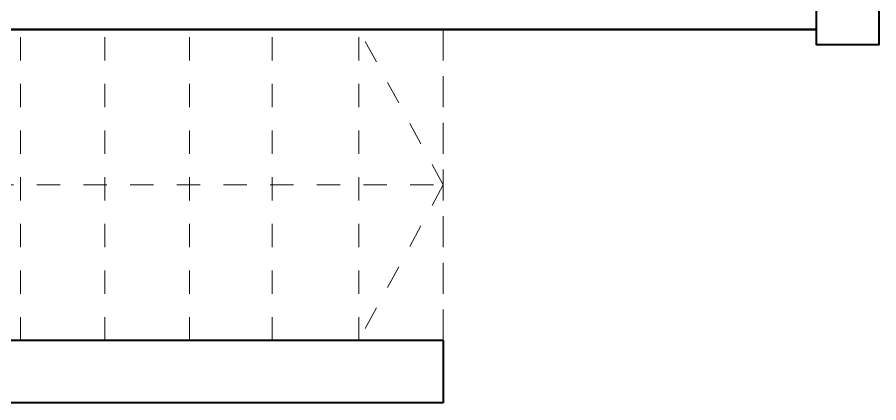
# Model space of a CAD drawing. Header units: centimetres. Extents: x -26724 to 60145, y -23645 to 6771.
# Drawn here: x 549.7 to 826.7, y 4440 to 4563.8 of the extents above; entities that cross this region are included whole.
import ezdxf

# ---------------------------------------------------------------- set-up
doc = ezdxf.new("R2010")
doc.units = ezdxf.units.CM
for name, pattern in [('AUSGEZOGEN', [0]), ('DALEKOVOD_VN', [5, 2.5, -2.5]), ('PUNKT2_S9', [0.35, 0.15, -0.1, 0, -0.1])]:
    doc.linetypes.add(name, pattern=pattern)
for name, color, linetype, lineweight in [('2.IZGLED', 7, 'Continuous', 13), ('4.KOTE', 88, 'Continuous', 15), ('XR$5$Treppe Ortbeton', 252, 'PUNKT2_S9', 13), ('XR$5$Wand Beton bewehrt', 252, 'PUNKT2_S9', 13), ('zid', 7, 'Continuous', 40)]:
    doc.layers.add(name, color=color, linetype=linetype, lineweight=lineweight)
doc.layers.add('3.IZGLED 2', color=7, linetype='Continuous', lineweight=9, true_color=0x4a4a4a)

msp = doc.modelspace()

# ---------------------------------------------------------------- linework, layer by layer
at = {"layer": '2.IZGLED', "linetype": 'DALEKOVOD_VN', "ltscale": 3}
for p, q in [((550.75, 4459.96), (550.75, 4559.96)), ((577.94, 4459.96), (577.94, 4559.96)), ((605.13, 4459.96), (605.13, 4559.96)), ((631.69, 4459.96), (631.69, 4559.96)), ((659.5, 4459.96, 25), (659.5, 4559.96, 25)), ((686.69, 4509.96, 25), (659.5, 4559.96, 25)), ((686.69, 4459.96, 25), (686.69, 4559.96, 25)), ((686.69, 4559.96, 17.86), (686.69, 4459.96, 25)), ((391.04, 4509.96, 8.01), (686.69, 4509.96, 25)), ((686.69, 4509.96, 25), (659.5, 4459.96, 25))]:
    msp.add_line(p, q, dxfattribs=at)
at = {"layer": '3.IZGLED 2'}
for p, q in [((616.69, 4459.96), (251.69, 4459.96)), ((686.69, 4459.96, 25), (616.69, 4459.96))]:
    msp.add_line(p, q, dxfattribs=at)
at = {"layer": '4.KOTE'}
msp.add_line((686.69, 4459.96, 25), (616.69, 4459.96), dxfattribs=at)
at = {"layer": 'XR$5$Treppe Ortbeton', "color": 7, "linetype": 'AUSGEZOGEN', "lineweight": 13, "transparency": 33554687}
for p, q in [((523.57, 4559.96, 1216.69), (553.76, 4559.96, 1216.69)), ((553.75, 4559.96, 1216.69), (523.57, 4559.96, 1216.69)), ((553.75, 4559.96, 1216.69), (526.57, 4559.96, 1216.69)), ((526.57, 4559.96, 1216.69), (553.76, 4559.96, 1216.69)), ((580.94, 4559.96, 1216.69), (550.75, 4559.96, 1216.69)), ((550.76, 4559.96, 1216.69), (550.76, 4559.96, 1216.69)), ((550.76, 4559.96, 1216.69), (580.94, 4559.96, 1216.69)), ((553.75, 4559.96, 1216.69), (553.75, 4559.96, 1216.69)), ((580.94, 4559.96, 1216.69), (553.75, 4559.96, 1216.69)), ((553.75, 4559.96, 1216.69), (553.75, 4559.96, 1216.69)), ((553.75, 4559.96, 1216.69), (580.94, 4559.96, 1216.69)), ((553.75, 4559.96, 1216.69), (553.75, 4559.96, 1216.69)), ((577.94, 4559.96, 1216.69), (577.94, 4559.96, 1216.69)), ((577.94, 4559.96, 1216.69), (608.13, 4559.96, 1216.69)), ((608.13, 4559.96, 1216.69), (577.94, 4559.96, 1216.69)), ((580.94, 4559.96, 1216.69), (580.94, 4559.96, 1216.69)), ((608.13, 4559.96, 1216.69), (580.94, 4559.96, 1216.69)), ((580.94, 4559.96, 1216.69), (580.94, 4559.96, 1216.69)), ((580.94, 4559.96, 1216.69), (608.13, 4559.96, 1216.69)), ((580.94, 4559.96, 1216.69), (580.94, 4559.96, 1216.69)), ((605.13, 4559.96, 1216.69), (605.13, 4559.96, 1216.69)), ((605.13, 4559.96, 1216.69), (635.32, 4559.96, 1216.69)), ((635.32, 4559.96, 1216.69), (605.13, 4559.96, 1216.69)), ((608.13, 4559.96, 1216.69), (608.13, 4559.96, 1216.69)), ((635.32, 4559.96, 1216.69), (608.13, 4559.96, 1216.69)), ((608.13, 4559.96, 1216.69), (608.13, 4559.96, 1216.69)), ((608.13, 4559.96, 1216.69), (635.32, 4559.96, 1216.69)), ((608.13, 4559.96, 1216.69), (608.13, 4559.96, 1216.69)), ((632.32, 4559.96, 1216.69), (632.32, 4559.96, 1216.69)), ((632.32, 4559.96, 1216.69), (662.51, 4559.96, 1216.69)), ((662.51, 4559.96, 1216.69), (632.32, 4559.96, 1216.69)), ((635.32, 4559.96, 1216.69), (635.32, 4559.96, 1216.69)), ((662.51, 4559.96, 1216.69), (635.32, 4559.96, 1216.69)), ((635.32, 4559.96, 1216.69), (635.32, 4559.96, 1216.69)), ((635.32, 4559.96, 1216.69), (662.51, 4559.96, 1216.69)), ((635.32, 4559.96, 1216.69), (635.32, 4559.96, 1216.69)), ((686.69, 4559.96, 1216.69), (659.5, 4559.96, 1216.69)), ((659.51, 4559.96, 1216.69), (659.51, 4559.96, 1216.69)), ((659.51, 4559.96, 1216.69), (686.69, 4559.96, 1216.69)), ((689.69, 4559.96, 1216.69), (662.5, 4559.96, 1216.69)), ((662.51, 4559.96, 1216.69), (662.51, 4559.96, 1216.69)), ((662.51, 4559.96, 1216.69), (662.51, 4559.96, 1216.69)), ((662.51, 4559.96, 1216.69), (689.69, 4559.96, 1216.69)), ((662.51, 4559.96, 1216.69), (662.51, 4559.96, 1216.69)), ((686.69, 4559.96, 1216.69), (686.69, 4559.96, 1216.69)), ((689.69, 4559.96, 1216.69), (689.69, 4559.96, 1216.69))]:
    msp.add_line(p, q, dxfattribs=at)
at = {"layer": 'XR$5$Wand Beton bewehrt', "color": 7, "linetype": 'AUSGEZOGEN', "lineweight": 25, "transparency": 33554687}
for p, q in [((616.69, 4559.96, 1216.69), (616.69, 4559.96, 1216.69)), ((616.69, 4559.96, 1216.69), (631.69, 4559.96, 1216.69)), ((631.69, 4559.96, 1216.69), (616.69, 4559.96, 1216.69)), ((631.69, 4559.96, 1216.69), (631.69, 4559.96, 1216.69))]:
    msp.add_line(p, q, dxfattribs=at)
at = {"layer": 'zid'}
for p, q in [((171.69, 4559.96), (616.69, 4559.96)), ((686.69, 4459.96, 25), (251.69, 4459.96)), ((686.69, 4459.96, 25), (686.69, 4439.96, 17.86)), ((686.69, 4439.96, 17.86), (251.69, 4439.96))]:
    msp.add_line(p, q, dxfattribs=at)
at = {"layer": 'zid', "transparency": 33554687}
for p, q in [((181.69, 4559.96, 1216.69), (806.69, 4559.96, 1216.69)), ((806.69, 4559.96, 1216.69), (181.69, 4559.96, 1216.69)), ((806.69, 4559.96, 1216.69), (181.69, 4559.96, 1216.69)), ((181.69, 4559.96, 1216.69), (806.69, 4559.96, 1216.69))]:
    msp.add_line(p, q, dxfattribs=at)
at = {"layer": 'zid', "ltscale": 12, "elevation": 1216.69}
msp.add_lwpolyline([(806.69, 4569.96), (826.69, 4569.96), (826.69, 4554.96), (806.69, 4554.96)], close=True, dxfattribs=at)

doc.saveas('drawing.dxf')
